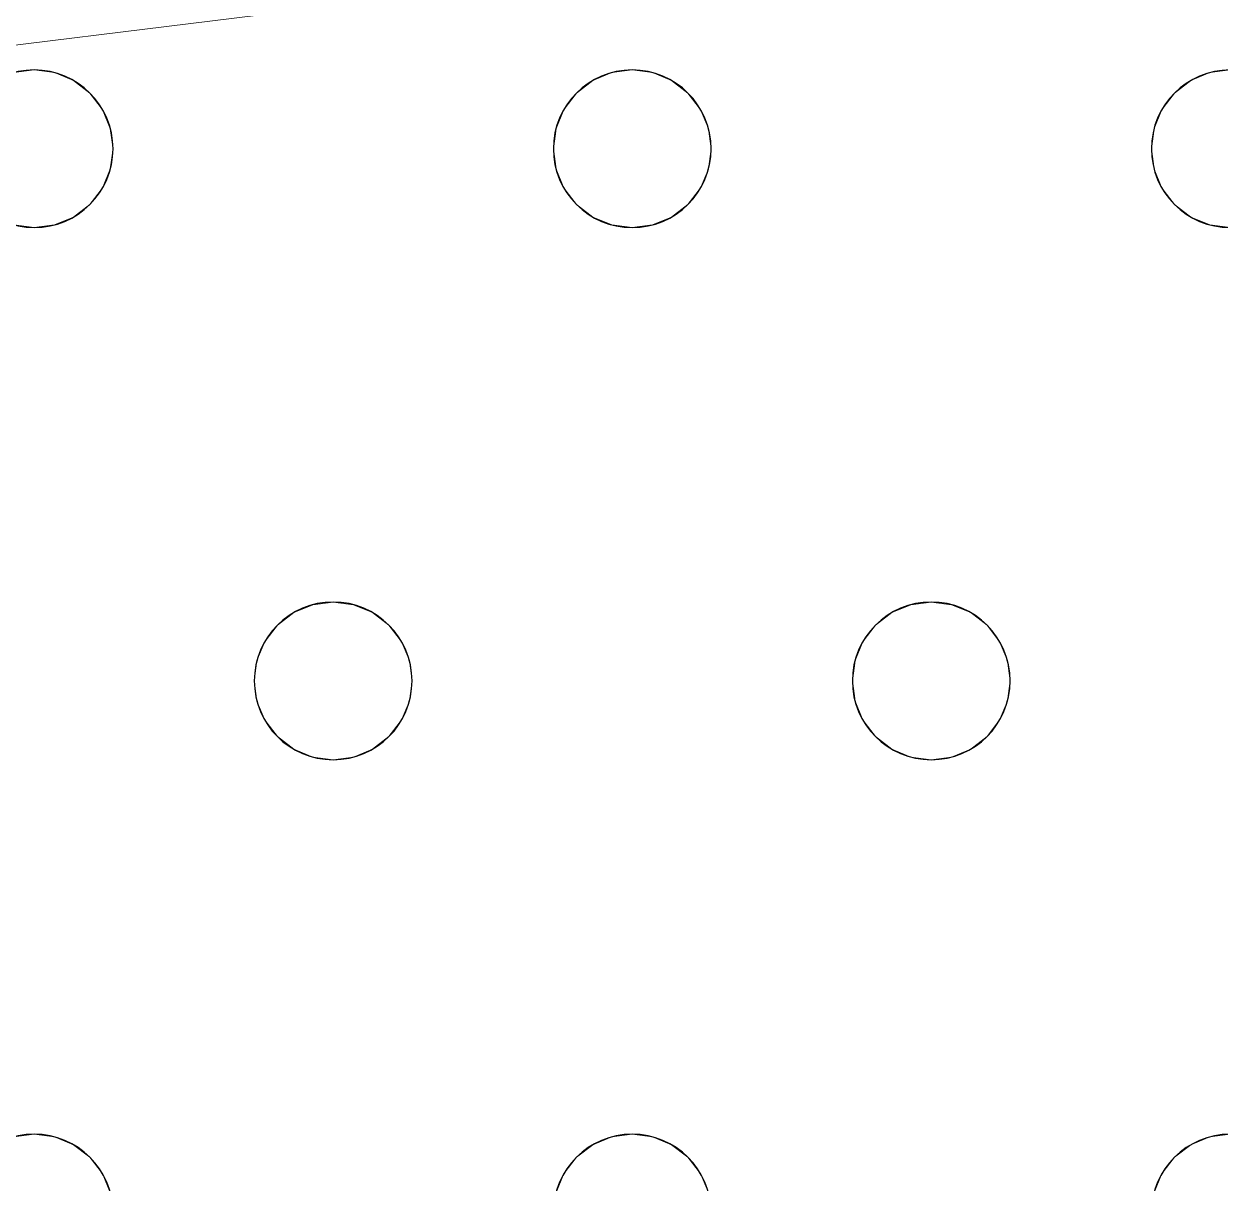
# Model space of a CAD drawing. Header units: millimetres. Extents: x -1 to 1201, y -701 to 1.
# Drawn here: x 877.6 to 938.3, y -150.5 to -91.7 of the extents above; entities that cross this region are included whole.
import ezdxf

# ---------------------------------------------------------------- set-up
doc = ezdxf.new("R2010")
doc.units = ezdxf.units.MM
doc.layers.add('IQ_200_3D', color=1, linetype='Continuous')
doc.layers.add('IQ_204_2D', color=7, linetype='Continuous')

msp = doc.modelspace()

# ---------------------------------------------------------------- linework, layer by layer
at = {"layer": 'IQ_200_3D', "lineweight": 18}
for points, invisible_edges in [([(1075.651, -73, 890), (645.451, -73, 890), (847.784, -94, 890), (878.118, -94, 890)], 14), ([(847.784, -94, 888), (645.451, -73, 888), (1075.651, -73, 888), (878.118, -94, 888)], 13), ([(1075.651, -73, 890), (878.118, -94, 890), (908.451, -94, 890), (938.784, -94, 890)], 15), ([(908.451, -94, 888), (878.118, -94, 888), (1075.651, -73, 888), (938.784, -94, 888)], 15), ([(847.784, -94, 890), (848.82, -94.136, 890), (877.082, -94.136, 890), (878.118, -94, 890)], 10), ([(877.082, -94.136, 888), (848.82, -94.136, 888), (847.784, -94, 888), (878.118, -94, 888)], 5), ([(877.082, -94.136, 888), (878.118, -94, 888), (878.118, -94, 890), (877.082, -94.136, 890)], 10), ([(878.118, -94, 890), (879.153, -94.136, 890), (907.416, -94.136, 890), (908.451, -94, 890)], 10), ([(907.416, -94.136, 888), (879.153, -94.136, 888), (878.118, -94, 888), (908.451, -94, 888)], 5), ([(878.118, -94, 888), (879.153, -94.136, 888), (879.153, -94.136, 890), (878.118, -94, 890)], 10), ([(907.416, -94.136, 888), (908.451, -94, 888), (908.451, -94, 890), (907.416, -94.136, 890)], 10), ([(908.451, -94, 890), (909.486, -94.136, 890), (937.749, -94.136, 890), (938.784, -94, 890)], 10), ([(937.749, -94.136, 888), (909.486, -94.136, 888), (908.451, -94, 888), (938.784, -94, 888)], 5), ([(908.451, -94, 888), (909.486, -94.136, 888), (909.486, -94.136, 890), (908.451, -94, 890)], 10), ([(937.749, -94.136, 888), (938.784, -94, 888), (938.784, -94, 890), (937.749, -94.136, 890)], 10), ([(879.153, -94.136, 890), (880.118, -94.536, 890), (906.451, -94.536, 890), (907.416, -94.136, 890)], 10), ([(880.118, -94.536, 888), (879.153, -94.136, 888), (906.451, -94.536, 888), (905.622, -95.172, 888)], 10), ([(906.451, -94.536, 888), (879.153, -94.136, 888), (907.416, -94.136, 888)], 3), ([(880.118, -94.536, 890), (879.153, -94.136, 890), (879.153, -94.136, 888), (880.118, -94.536, 888)], 10), ([(880.118, -94.536, 890), (880.946, -95.172, 890), (905.622, -95.172, 890), (906.451, -94.536, 890)], 10), ([(905.622, -95.172, 888), (880.946, -95.172, 888), (880.118, -94.536, 888)], 13), ([(880.946, -95.172, 890), (880.118, -94.536, 890), (880.118, -94.536, 888), (880.946, -95.172, 888)], 10), ([(906.451, -94.536, 890), (905.622, -95.172, 890), (905.622, -95.172, 888), (906.451, -94.536, 888)], 10), ([(907.416, -94.136, 890), (906.451, -94.536, 890), (906.451, -94.536, 888), (907.416, -94.136, 888)], 10), ([(909.486, -94.136, 890), (910.451, -94.536, 890), (936.784, -94.536, 890), (937.749, -94.136, 890)], 10), ([(910.451, -94.536, 888), (909.486, -94.136, 888), (936.784, -94.536, 888), (935.956, -95.172, 888)], 10), ([(936.784, -94.536, 888), (909.486, -94.136, 888), (937.749, -94.136, 888)], 3), ([(910.451, -94.536, 890), (909.486, -94.136, 890), (909.486, -94.136, 888), (910.451, -94.536, 888)], 10), ([(910.451, -94.536, 890), (911.279, -95.172, 890), (935.956, -95.172, 890), (936.784, -94.536, 890)], 10), ([(911.279, -95.172, 888), (910.451, -94.536, 888), (935.956, -95.172, 888), (935.32, -96, 888)], 10), ([(911.279, -95.172, 890), (910.451, -94.536, 890), (910.451, -94.536, 888), (911.279, -95.172, 888)], 10), ([(936.784, -94.536, 890), (935.956, -95.172, 890), (935.956, -95.172, 888), (936.784, -94.536, 888)], 10), ([(937.749, -94.136, 890), (936.784, -94.536, 890), (936.784, -94.536, 888), (937.749, -94.136, 888)], 10), ([(904.987, -96, 890), (880.946, -95.172, 890), (881.582, -96, 890), (904.587, -96.965, 890)], 5), ([(905.622, -95.172, 890), (880.946, -95.172, 890), (904.987, -96, 890)], 3), ([(904.987, -96, 888), (881.582, -96, 888), (880.946, -95.172, 888), (905.622, -95.172, 888)], 5), ([(881.582, -96, 890), (880.946, -95.172, 890), (880.946, -95.172, 888), (881.582, -96, 888)], 10), ([(905.622, -95.172, 890), (904.987, -96, 890), (904.987, -96, 888), (905.622, -95.172, 888)], 10), ([(935.32, -96, 890), (911.279, -95.172, 890), (911.915, -96, 890), (934.921, -96.965, 890)], 5), ([(935.956, -95.172, 890), (911.279, -95.172, 890), (935.32, -96, 890)], 3), ([(935.32, -96, 888), (934.921, -96.965, 888), (911.915, -96, 888), (911.279, -95.172, 888)], 10), ([(911.915, -96, 890), (911.279, -95.172, 890), (911.279, -95.172, 888), (911.915, -96, 888)], 10), ([(935.956, -95.172, 890), (935.32, -96, 890), (935.32, -96, 888), (935.956, -95.172, 888)], 10), ([(881.582, -96, 890), (881.981, -96.965, 890), (904.587, -96.965, 890)], 14), ([(904.587, -96.965, 888), (881.981, -96.965, 888), (881.582, -96, 888), (904.987, -96, 888)], 5), ([(881.981, -96.965, 890), (881.582, -96, 890), (881.582, -96, 888), (881.981, -96.965, 888)], 10), ([(904.987, -96, 890), (904.587, -96.965, 890), (904.587, -96.965, 888), (904.987, -96, 888)], 10), ([(934.921, -96.965, 890), (911.915, -96, 890), (912.315, -96.965, 890), (934.784, -98, 890)], 5), ([(912.315, -96.965, 888), (911.915, -96, 888), (934.921, -96.965, 888), (934.784, -98, 888)], 10), ([(912.315, -96.965, 890), (911.915, -96, 890), (911.915, -96, 888), (912.315, -96.965, 888)], 10), ([(935.32, -96, 890), (934.921, -96.965, 890), (934.921, -96.965, 888), (935.32, -96, 888)], 10), ([(881.981, -96.965, 890), (882.118, -98, 890), (904.451, -98, 890), (904.587, -96.965, 890)], 10), ([(904.451, -98, 888), (882.118, -98, 888), (881.981, -96.965, 888), (904.587, -96.965, 888)], 5), ([(882.118, -98, 890), (881.981, -96.965, 890), (881.981, -96.965, 888), (882.118, -98, 888)], 2), ([(904.587, -96.965, 890), (904.451, -98, 890), (904.451, -98, 888), (904.587, -96.965, 888)], 8), ([(912.315, -96.965, 890), (912.451, -98, 890), (934.784, -98, 890)], 14), ([(934.784, -98, 888), (912.451, -98, 888), (912.315, -96.965, 888)], 13), ([(912.451, -98, 890), (912.315, -96.965, 890), (912.315, -96.965, 888), (912.451, -98, 888)], 2), ([(934.921, -96.965, 890), (934.784, -98, 890), (934.784, -98, 888), (934.921, -96.965, 888)], 8), ([(904.587, -99.035, 890), (882.118, -98, 890), (881.981, -99.035, 890), (904.987, -100, 890)], 5), ([(881.981, -99.035, 888), (882.118, -98, 888), (904.587, -99.035, 888), (904.987, -100, 888)], 10), ([(881.981, -99.035, 890), (882.118, -98, 890), (882.118, -98, 888), (881.981, -99.035, 888)], 8), ([(904.451, -98, 890), (882.118, -98, 890), (904.587, -99.035, 890)], 3), ([(904.587, -99.035, 888), (882.118, -98, 888), (904.451, -98, 888)], 3), ([(904.451, -98, 890), (904.587, -99.035, 890), (904.587, -99.035, 888), (904.451, -98, 888)], 2), ([(934.921, -99.035, 890), (934.784, -98, 890), (912.451, -98, 890), (912.315, -99.035, 890)], 10), ([(912.451, -98, 888), (934.784, -98, 888), (934.921, -99.035, 888), (912.315, -99.035, 888)], 5), ([(912.315, -99.035, 890), (912.451, -98, 890), (912.451, -98, 888), (912.315, -99.035, 888)], 8), ([(934.784, -98, 890), (934.921, -99.035, 890), (934.921, -99.035, 888), (934.784, -98, 888)], 2), ([(904.987, -100, 890), (881.981, -99.035, 890), (881.582, -100, 890), (893.284, -121, 890)], 13), ([(881.582, -100, 888), (881.981, -99.035, 888), (904.987, -100, 888), (893.284, -121, 888)], 14), ([(881.582, -100, 890), (881.981, -99.035, 890), (881.981, -99.035, 888), (881.582, -100, 888)], 10), ([(904.587, -99.035, 890), (904.987, -100, 890), (904.987, -100, 888), (904.587, -99.035, 888)], 10), ([(935.32, -100, 890), (934.921, -99.035, 890), (912.315, -99.035, 890), (911.915, -100, 890)], 10), ([(911.915, -100, 888), (912.315, -99.035, 888), (935.32, -100, 888), (923.618, -121, 888)], 14), ([(911.915, -100, 890), (912.315, -99.035, 890), (912.315, -99.035, 888), (911.915, -100, 888)], 10), ([(912.315, -99.035, 888), (934.921, -99.035, 888), (935.32, -100, 888)], 13), ([(934.921, -99.035, 890), (935.32, -100, 890), (935.32, -100, 888), (934.921, -99.035, 888)], 10), ([(881.582, -100, 890), (880.946, -100.828, 890), (893.284, -121, 890)], 14), ([(893.284, -121, 888), (892.249, -121.136, 888), (880.946, -100.828, 888), (881.582, -100, 888)], 10), ([(880.946, -100.828, 890), (881.582, -100, 890), (881.582, -100, 888), (880.946, -100.828, 888)], 10), ([(893.284, -121, 890), (894.32, -121.136, 890), (905.622, -100.828, 890), (904.987, -100, 890)], 10), ([(905.622, -100.828, 888), (894.32, -121.136, 888), (893.284, -121, 888), (904.987, -100, 888)], 5), ([(904.987, -100, 890), (905.622, -100.828, 890), (905.622, -100.828, 888), (904.987, -100, 888)], 10), ([(923.618, -121, 890), (935.32, -100, 890), (911.915, -100, 890), (911.279, -100.828, 890)], 11), ([(923.618, -121, 888), (922.582, -121.136, 888), (911.279, -100.828, 888), (911.915, -100, 888)], 10), ([(911.279, -100.828, 890), (911.915, -100, 890), (911.915, -100, 888), (911.279, -100.828, 888)], 10), ([(935.32, -100, 890), (923.618, -121, 890), (935.956, -100.828, 890)], 3), ([(923.618, -121, 888), (935.32, -100, 888), (935.956, -100.828, 888)], 13), ([(935.32, -100, 890), (935.956, -100.828, 890), (935.956, -100.828, 888), (935.32, -100, 888)], 10), ([(880.946, -100.828, 890), (880.118, -101.464, 890), (892.249, -121.136, 890), (893.284, -121, 890)], 10), ([(892.249, -121.136, 888), (891.284, -121.536, 888), (880.118, -101.464, 888), (880.946, -100.828, 888)], 10), ([(880.118, -101.464, 890), (880.946, -100.828, 890), (880.946, -100.828, 888), (880.118, -101.464, 888)], 10), ([(894.32, -121.136, 890), (895.284, -121.536, 890), (906.451, -101.464, 890), (905.622, -100.828, 890)], 10), ([(894.32, -121.136, 888), (905.622, -100.828, 888), (906.451, -101.464, 888)], 13), ([(905.622, -100.828, 890), (906.451, -101.464, 890), (906.451, -101.464, 888), (905.622, -100.828, 888)], 10), ([(922.582, -121.136, 890), (923.618, -121, 890), (911.279, -100.828, 890), (910.451, -101.464, 890)], 10), ([(922.582, -121.136, 888), (921.618, -121.536, 888), (910.451, -101.464, 888), (911.279, -100.828, 888)], 10), ([(910.451, -101.464, 890), (911.279, -100.828, 890), (911.279, -100.828, 888), (910.451, -101.464, 888)], 10), ([(935.956, -100.828, 890), (923.618, -121, 890), (924.653, -121.136, 890), (936.784, -101.464, 890)], 5), ([(924.653, -121.136, 888), (923.618, -121, 888), (935.956, -100.828, 888), (936.784, -101.464, 888)], 10), ([(935.956, -100.828, 890), (936.784, -101.464, 890), (936.784, -101.464, 888), (935.956, -100.828, 888)], 10), ([(865.779, -122.172, 888), (864.951, -121.536, 888), (877.082, -101.864, 888), (878.118, -102, 888)], 10), ([(865.779, -122.172, 890), (866.415, -123, 890), (878.118, -102, 890), (877.082, -101.864, 890)], 10), ([(878.118, -102, 888), (877.082, -101.864, 888), (877.082, -101.864, 890), (878.118, -102, 890)], 10), ([(878.118, -102, 890), (889.82, -123, 890), (890.456, -122.172, 890), (879.153, -101.864, 890)], 5), ([(879.153, -101.864, 888), (891.284, -121.536, 888), (890.456, -122.172, 888), (878.118, -102, 888)], 5), ([(879.153, -101.864, 888), (878.118, -102, 888), (878.118, -102, 890), (879.153, -101.864, 890)], 10), ([(891.284, -121.536, 890), (880.118, -101.464, 890), (879.153, -101.864, 890), (890.456, -122.172, 890)], 5), ([(891.284, -121.536, 888), (879.153, -101.864, 888), (880.118, -101.464, 888)], 13), ([(879.153, -101.864, 890), (880.118, -101.464, 890), (880.118, -101.464, 888), (879.153, -101.864, 888)], 10), ([(892.249, -121.136, 890), (880.118, -101.464, 890), (891.284, -121.536, 890)], 3), ([(895.284, -121.536, 888), (894.32, -121.136, 888), (906.451, -101.464, 888), (907.416, -101.864, 888)], 10), ([(895.284, -121.536, 890), (896.113, -122.172, 890), (907.416, -101.864, 890), (906.451, -101.464, 890)], 10), ([(896.113, -122.172, 888), (895.284, -121.536, 888), (907.416, -101.864, 888), (908.451, -102, 888)], 10), ([(896.113, -122.172, 890), (896.748, -123, 890), (908.451, -102, 890), (907.416, -101.864, 890)], 10), ([(906.451, -101.464, 890), (907.416, -101.864, 890), (907.416, -101.864, 888), (906.451, -101.464, 888)], 10), ([(908.451, -102, 888), (907.416, -101.864, 888), (907.416, -101.864, 890), (908.451, -102, 890)], 10), ([(920.789, -122.172, 890), (909.486, -101.864, 890), (908.451, -102, 890), (920.154, -123, 890)], 5), ([(909.486, -101.864, 888), (921.618, -121.536, 888), (920.789, -122.172, 888), (908.451, -102, 888)], 5), ([(909.486, -101.864, 888), (908.451, -102, 888), (908.451, -102, 890), (909.486, -101.864, 890)], 10), ([(910.451, -101.464, 890), (909.486, -101.864, 890), (921.618, -121.536, 890), (922.582, -121.136, 890)], 10), ([(921.618, -121.536, 888), (909.486, -101.864, 888), (910.451, -101.464, 888)], 13), ([(909.486, -101.864, 890), (910.451, -101.464, 890), (910.451, -101.464, 888), (909.486, -101.864, 888)], 10), ([(921.618, -121.536, 890), (909.486, -101.864, 890), (920.789, -122.172, 890)], 3), ([(924.653, -121.136, 890), (925.618, -121.536, 890), (936.784, -101.464, 890)], 14), ([(925.618, -121.536, 888), (924.653, -121.136, 888), (936.784, -101.464, 888), (937.749, -101.864, 888)], 10), ([(925.618, -121.536, 890), (926.446, -122.172, 890), (937.749, -101.864, 890), (936.784, -101.464, 890)], 10), ([(926.446, -122.172, 888), (925.618, -121.536, 888), (937.749, -101.864, 888), (938.784, -102, 888)], 10), ([(926.446, -122.172, 890), (927.082, -123, 890), (938.784, -102, 890), (937.749, -101.864, 890)], 10), ([(936.784, -101.464, 890), (937.749, -101.864, 890), (937.749, -101.864, 888), (936.784, -101.464, 888)], 10), ([(938.784, -102, 888), (937.749, -101.864, 888), (937.749, -101.864, 890), (938.784, -102, 890)], 10), ([(866.415, -123, 888), (865.779, -122.172, 888), (878.118, -102, 888), (889.82, -123, 888)], 14), ([(866.415, -123, 890), (889.82, -123, 890), (878.118, -102, 890)], 15), ([(889.82, -123, 888), (878.118, -102, 888), (890.456, -122.172, 888)], 3), ([(896.748, -123, 888), (896.113, -122.172, 888), (908.451, -102, 888), (920.154, -123, 888)], 14), ([(920.154, -123, 890), (908.451, -102, 890), (896.748, -123, 890), (919.754, -123.965, 890)], 7), ([(920.789, -122.172, 888), (920.154, -123, 888), (908.451, -102, 888)], 14), ([(927.082, -123, 888), (926.446, -122.172, 888), (938.784, -102, 888), (950.487, -123, 888)], 14), ([(927.082, -123, 890), (950.087, -123.965, 890), (950.487, -123, 890), (938.784, -102, 890)], 13), ([(892.249, -121.136, 890), (891.284, -121.536, 890), (891.284, -121.536, 888), (892.249, -121.136, 888)], 10), ([(892.249, -121.136, 888), (893.284, -121, 888), (893.284, -121, 890), (892.249, -121.136, 890)], 10), ([(893.284, -121, 888), (894.32, -121.136, 888), (894.32, -121.136, 890), (893.284, -121, 890)], 10), ([(895.284, -121.536, 890), (894.32, -121.136, 890), (894.32, -121.136, 888), (895.284, -121.536, 888)], 10), ([(922.582, -121.136, 890), (921.618, -121.536, 890), (921.618, -121.536, 888), (922.582, -121.136, 888)], 10), ([(922.582, -121.136, 888), (923.618, -121, 888), (923.618, -121, 890), (922.582, -121.136, 890)], 10), ([(923.618, -121, 888), (924.653, -121.136, 888), (924.653, -121.136, 890), (923.618, -121, 890)], 10), ([(925.618, -121.536, 890), (924.653, -121.136, 890), (924.653, -121.136, 888), (925.618, -121.536, 888)], 10), ([(891.284, -121.536, 890), (890.456, -122.172, 890), (890.456, -122.172, 888), (891.284, -121.536, 888)], 10), ([(896.113, -122.172, 890), (895.284, -121.536, 890), (895.284, -121.536, 888), (896.113, -122.172, 888)], 10), ([(921.618, -121.536, 890), (920.789, -122.172, 890), (920.789, -122.172, 888), (921.618, -121.536, 888)], 10), ([(926.446, -122.172, 890), (925.618, -121.536, 890), (925.618, -121.536, 888), (926.446, -122.172, 888)], 10), ([(890.456, -122.172, 890), (889.82, -123, 890), (889.82, -123, 888), (890.456, -122.172, 888)], 10), ([(896.748, -123, 890), (896.113, -122.172, 890), (896.113, -122.172, 888), (896.748, -123, 888)], 10), ([(920.789, -122.172, 890), (920.154, -123, 890), (920.154, -123, 888), (920.789, -122.172, 888)], 10), ([(927.082, -123, 890), (926.446, -122.172, 890), (926.446, -122.172, 888), (927.082, -123, 888)], 10), ([(866.415, -123, 890), (866.815, -123.965, 890), (889.421, -123.965, 890), (889.82, -123, 890)], 10), ([(889.421, -123.965, 888), (866.815, -123.965, 888), (866.415, -123, 888), (889.82, -123, 888)], 5), ([(889.82, -123, 890), (889.421, -123.965, 890), (889.421, -123.965, 888), (889.82, -123, 888)], 10), ([(919.754, -123.965, 890), (896.748, -123, 890), (897.148, -123.965, 890), (919.618, -125, 890)], 5), ([(897.148, -123.965, 888), (896.748, -123, 888), (919.754, -123.965, 888), (919.618, -125, 888)], 10), ([(919.754, -123.965, 888), (896.748, -123, 888), (920.154, -123, 888)], 3), ([(897.148, -123.965, 890), (896.748, -123, 890), (896.748, -123, 888), (897.148, -123.965, 888)], 10), ([(920.154, -123, 890), (919.754, -123.965, 890), (919.754, -123.965, 888), (920.154, -123, 888)], 10), ([(950.087, -123.965, 890), (927.082, -123, 890), (927.481, -123.965, 890), (949.951, -125, 890)], 5), ([(927.481, -123.965, 888), (927.082, -123, 888), (950.087, -123.965, 888), (949.951, -125, 888)], 10), ([(927.082, -123, 888), (950.487, -123, 888), (950.087, -123.965, 888)], 13), ([(927.481, -123.965, 890), (927.082, -123, 890), (927.082, -123, 888), (927.481, -123.965, 888)], 10), ([(889.284, -125, 890), (866.815, -123.965, 890), (866.951, -125, 890), (889.421, -126.035, 890)], 5), ([(889.421, -123.965, 890), (866.815, -123.965, 890), (889.284, -125, 890)], 3), ([(866.951, -125, 888), (866.815, -123.965, 888), (889.284, -125, 888), (889.421, -126.035, 888)], 10), ([(889.284, -125, 888), (866.815, -123.965, 888), (889.421, -123.965, 888)], 3), ([(889.421, -123.965, 890), (889.284, -125, 890), (889.284, -125, 888), (889.421, -123.965, 888)], 8), ([(897.284, -125, 890), (919.754, -126.035, 890), (919.618, -125, 890), (897.148, -123.965, 890)], 5), ([(897.284, -125, 888), (897.148, -123.965, 888), (919.618, -125, 888)], 14), ([(897.284, -125, 890), (897.148, -123.965, 890), (897.148, -123.965, 888), (897.284, -125, 888)], 2), ([(919.754, -123.965, 890), (919.618, -125, 890), (919.618, -125, 888), (919.754, -123.965, 888)], 8), ([(949.951, -125, 890), (927.481, -123.965, 890), (927.618, -125, 890)], 13), ([(927.618, -125, 888), (927.481, -123.965, 888), (949.951, -125, 888), (950.087, -126.035, 888)], 10), ([(927.618, -125, 890), (927.481, -123.965, 890), (927.481, -123.965, 888), (927.618, -125, 888)], 2), ([(866.951, -125, 890), (866.815, -126.035, 890), (889.421, -126.035, 890)], 14), ([(866.815, -126.035, 888), (866.951, -125, 888), (889.421, -126.035, 888), (889.82, -127, 888)], 10), ([(889.284, -125, 890), (889.421, -126.035, 890), (889.421, -126.035, 888), (889.284, -125, 888)], 2), ([(919.754, -126.035, 890), (897.284, -125, 890), (897.148, -126.035, 890), (920.154, -127, 890)], 5), ([(919.754, -126.035, 888), (897.148, -126.035, 888), (897.284, -125, 888), (919.618, -125, 888)], 5), ([(897.148, -126.035, 890), (897.284, -125, 890), (897.284, -125, 888), (897.148, -126.035, 888)], 8), ([(919.618, -125, 890), (919.754, -126.035, 890), (919.754, -126.035, 888), (919.618, -125, 888)], 2), ([(927.618, -125, 890), (927.481, -126.035, 890), (950.087, -126.035, 890), (949.951, -125, 890)], 10), ([(927.481, -126.035, 888), (927.618, -125, 888), (950.087, -126.035, 888), (950.487, -127, 888)], 10), ([(927.481, -126.035, 890), (927.618, -125, 890), (927.618, -125, 888), (927.481, -126.035, 888)], 8), ([(866.815, -126.035, 890), (866.415, -127, 890), (889.82, -127, 890), (889.421, -126.035, 890)], 10), ([(866.415, -127, 888), (866.815, -126.035, 888), (889.82, -127, 888), (878.118, -148, 888)], 14), ([(889.421, -126.035, 890), (889.82, -127, 890), (889.82, -127, 888), (889.421, -126.035, 888)], 10), ([(897.148, -126.035, 890), (896.748, -127, 890), (920.154, -127, 890)], 14), ([(896.748, -127, 888), (897.148, -126.035, 888), (920.154, -127, 888), (908.451, -148, 888)], 14), ([(896.748, -127, 890), (897.148, -126.035, 890), (897.148, -126.035, 888), (896.748, -127, 888)], 10), ([(897.148, -126.035, 888), (919.754, -126.035, 888), (920.154, -127, 888)], 13), ([(919.754, -126.035, 890), (920.154, -127, 890), (920.154, -127, 888), (919.754, -126.035, 888)], 10), ([(927.481, -126.035, 890), (927.082, -127, 890), (950.487, -127, 890), (950.087, -126.035, 890)], 10), ([(950.487, -127, 888), (927.082, -127, 888), (927.481, -126.035, 888)], 13), ([(927.082, -127, 890), (927.481, -126.035, 890), (927.481, -126.035, 888), (927.082, -127, 888)], 10), ([(865.779, -127.828, 890), (878.118, -148, 890), (866.415, -127, 890)], 3), ([(878.118, -148, 888), (865.779, -127.828, 888), (866.415, -127, 888)], 13), ([(878.118, -148, 890), (890.456, -127.828, 890), (889.82, -127, 890), (866.415, -127, 890)], 13), ([(890.456, -127.828, 888), (879.153, -148.136, 888), (878.118, -148, 888), (889.82, -127, 888)], 5), ([(889.82, -127, 890), (890.456, -127.828, 890), (890.456, -127.828, 888), (889.82, -127, 888)], 10), ([(896.748, -127, 890), (896.113, -127.828, 890), (908.451, -148, 890), (920.154, -127, 890)], 14), ([(896.113, -127.828, 888), (896.748, -127, 888), (908.451, -148, 888)], 14), ([(896.113, -127.828, 890), (896.748, -127, 890), (896.748, -127, 888), (896.113, -127.828, 888)], 10), ([(920.154, -127, 890), (908.451, -148, 890), (920.789, -127.828, 890)], 3), ([(908.451, -148, 888), (920.154, -127, 888), (920.789, -127.828, 888), (909.486, -148.136, 888)], 5), ([(920.154, -127, 890), (920.789, -127.828, 890), (920.789, -127.828, 888), (920.154, -127, 888)], 10), ([(927.082, -127, 890), (926.446, -127.828, 890), (938.784, -148, 890), (950.487, -127, 890)], 14), ([(926.446, -127.828, 888), (927.082, -127, 888), (938.784, -148, 888), (937.749, -148.136, 888)], 10), ([(926.446, -127.828, 890), (927.082, -127, 890), (927.082, -127, 888), (926.446, -127.828, 888)], 10), ([(950.487, -127, 888), (951.122, -127.828, 888), (938.784, -148, 888), (927.082, -127, 888)], 14), ([(865.779, -127.828, 890), (864.951, -128.464, 890), (877.082, -148.136, 890), (878.118, -148, 890)], 10), ([(877.082, -148.136, 888), (864.951, -128.464, 888), (865.779, -127.828, 888), (878.118, -148, 888)], 5), ([(879.153, -148.136, 890), (891.284, -128.464, 890), (890.456, -127.828, 890), (878.118, -148, 890)], 5), ([(891.284, -128.464, 888), (879.153, -148.136, 888), (890.456, -127.828, 888)], 3), ([(890.456, -127.828, 890), (891.284, -128.464, 890), (891.284, -128.464, 888), (890.456, -127.828, 888)], 10), ([(896.113, -127.828, 890), (895.284, -128.464, 890), (907.416, -148.136, 890), (908.451, -148, 890)], 10), ([(896.113, -127.828, 888), (908.451, -148, 888), (907.416, -148.136, 888), (895.284, -128.464, 888)], 5), ([(895.284, -128.464, 890), (896.113, -127.828, 890), (896.113, -127.828, 888), (895.284, -128.464, 888)], 10), ([(909.486, -148.136, 890), (921.618, -128.464, 890), (920.789, -127.828, 890), (908.451, -148, 890)], 5), ([(921.618, -128.464, 888), (909.486, -148.136, 888), (920.789, -127.828, 888)], 3), ([(920.789, -127.828, 890), (921.618, -128.464, 890), (921.618, -128.464, 888), (920.789, -127.828, 888)], 10), ([(926.446, -127.828, 890), (925.618, -128.464, 890), (937.749, -148.136, 890), (938.784, -148, 890)], 10), ([(937.749, -148.136, 888), (925.618, -128.464, 888), (926.446, -127.828, 888)], 13), ([(925.618, -128.464, 890), (926.446, -127.828, 890), (926.446, -127.828, 888), (925.618, -128.464, 888)], 10), ([(880.118, -148.536, 890), (892.249, -128.864, 890), (891.284, -128.464, 890), (879.153, -148.136, 890)], 5), ([(880.118, -148.536, 888), (879.153, -148.136, 888), (891.284, -128.464, 888), (892.249, -128.864, 888)], 10), ([(891.284, -128.464, 890), (892.249, -128.864, 890), (892.249, -128.864, 888), (891.284, -128.464, 888)], 10), ([(906.451, -148.536, 890), (895.284, -128.464, 890), (894.32, -128.864, 890), (905.622, -149.172, 890)], 5), ([(895.284, -128.464, 888), (907.416, -148.136, 888), (906.451, -148.536, 888), (894.32, -128.864, 888)], 5), ([(894.32, -128.864, 890), (895.284, -128.464, 890), (895.284, -128.464, 888), (894.32, -128.864, 888)], 10), ([(895.284, -128.464, 890), (906.451, -148.536, 890), (907.416, -148.136, 890)], 13), ([(910.451, -148.536, 890), (922.582, -128.864, 890), (921.618, -128.464, 890), (909.486, -148.136, 890)], 5), ([(910.451, -148.536, 888), (909.486, -148.136, 888), (921.618, -128.464, 888), (922.582, -128.864, 888)], 10), ([(921.618, -128.464, 890), (922.582, -128.864, 890), (922.582, -128.864, 888), (921.618, -128.464, 888)], 10), ([(925.618, -128.464, 890), (924.653, -128.864, 890), (936.784, -148.536, 890), (937.749, -148.136, 890)], 10), ([(936.784, -148.536, 888), (924.653, -128.864, 888), (925.618, -128.464, 888), (937.749, -148.136, 888)], 5), ([(924.653, -128.864, 890), (925.618, -128.464, 890), (925.618, -128.464, 888), (924.653, -128.864, 888)], 10), ([(880.946, -149.172, 890), (893.284, -129, 890), (892.249, -128.864, 890), (880.118, -148.536, 890)], 5), ([(880.946, -149.172, 888), (880.118, -148.536, 888), (892.249, -128.864, 888), (893.284, -129, 888)], 10), ([(881.582, -150, 890), (904.987, -150, 890), (893.284, -129, 890), (880.946, -149.172, 890)], 7), ([(881.582, -150, 888), (880.946, -149.172, 888), (893.284, -129, 888), (904.987, -150, 888)], 14), ([(893.284, -129, 888), (892.249, -128.864, 888), (892.249, -128.864, 890), (893.284, -129, 890)], 10), ([(905.622, -149.172, 890), (894.32, -128.864, 890), (893.284, -129, 890), (904.987, -150, 890)], 5), ([(894.32, -128.864, 888), (906.451, -148.536, 888), (905.622, -149.172, 888), (893.284, -129, 888)], 5), ([(894.32, -128.864, 888), (893.284, -129, 888), (893.284, -129, 890), (894.32, -128.864, 890)], 10), ([(893.284, -129, 888), (905.622, -149.172, 888), (904.987, -150, 888)], 13), ([(911.279, -149.172, 890), (923.618, -129, 890), (922.582, -128.864, 890), (910.451, -148.536, 890)], 5), ([(911.279, -149.172, 888), (910.451, -148.536, 888), (922.582, -128.864, 888), (923.618, -129, 888)], 10), ([(911.915, -150, 890), (935.32, -150, 890), (923.618, -129, 890), (911.279, -149.172, 890)], 7), ([(911.915, -150, 888), (911.279, -149.172, 888), (923.618, -129, 888), (935.32, -150, 888)], 14), ([(923.618, -129, 888), (922.582, -128.864, 888), (922.582, -128.864, 890), (923.618, -129, 890)], 10), ([(924.653, -128.864, 890), (923.618, -129, 890), (935.956, -149.172, 890), (936.784, -148.536, 890)], 10), ([(923.618, -129, 888), (924.653, -128.864, 888), (935.956, -149.172, 888), (935.32, -150, 888)], 10), ([(924.653, -128.864, 888), (923.618, -129, 888), (923.618, -129, 890), (924.653, -128.864, 890)], 10), ([(923.618, -129, 890), (935.32, -150, 890), (935.956, -149.172, 890)], 13), ([(924.653, -128.864, 888), (936.784, -148.536, 888), (935.956, -149.172, 888)], 13), ([(877.082, -148.136, 888), (878.118, -148, 888), (878.118, -148, 890), (877.082, -148.136, 890)], 10), ([(878.118, -148, 888), (879.153, -148.136, 888), (879.153, -148.136, 890), (878.118, -148, 890)], 10), ([(907.416, -148.136, 888), (908.451, -148, 888), (908.451, -148, 890), (907.416, -148.136, 890)], 10), ([(908.451, -148, 888), (909.486, -148.136, 888), (909.486, -148.136, 890), (908.451, -148, 890)], 10), ([(937.749, -148.136, 888), (938.784, -148, 888), (938.784, -148, 890), (937.749, -148.136, 890)], 10), ([(880.118, -148.536, 890), (879.153, -148.136, 890), (879.153, -148.136, 888), (880.118, -148.536, 888)], 10), ([(880.946, -149.172, 890), (880.118, -148.536, 890), (880.118, -148.536, 888), (880.946, -149.172, 888)], 10), ([(906.451, -148.536, 890), (905.622, -149.172, 890), (905.622, -149.172, 888), (906.451, -148.536, 888)], 10), ([(907.416, -148.136, 890), (906.451, -148.536, 890), (906.451, -148.536, 888), (907.416, -148.136, 888)], 10), ([(910.451, -148.536, 890), (909.486, -148.136, 890), (909.486, -148.136, 888), (910.451, -148.536, 888)], 10), ([(911.279, -149.172, 890), (910.451, -148.536, 890), (910.451, -148.536, 888), (911.279, -149.172, 888)], 10), ([(936.784, -148.536, 890), (935.956, -149.172, 890), (935.956, -149.172, 888), (936.784, -148.536, 888)], 10), ([(937.749, -148.136, 890), (936.784, -148.536, 890), (936.784, -148.536, 888), (937.749, -148.136, 888)], 10), ([(881.582, -150, 890), (880.946, -149.172, 890), (880.946, -149.172, 888), (881.582, -150, 888)], 10), ([(905.622, -149.172, 890), (904.987, -150, 890), (904.987, -150, 888), (905.622, -149.172, 888)], 10), ([(911.915, -150, 890), (911.279, -149.172, 890), (911.279, -149.172, 888), (911.915, -150, 888)], 10), ([(935.956, -149.172, 890), (935.32, -150, 890), (935.32, -150, 888), (935.956, -149.172, 888)], 10), ([(881.582, -150, 890), (881.981, -150.965, 890), (904.587, -150.965, 890), (904.987, -150, 890)], 10), ([(904.587, -150.965, 888), (881.981, -150.965, 888), (881.582, -150, 888), (904.987, -150, 888)], 5), ([(881.981, -150.965, 890), (881.582, -150, 890), (881.582, -150, 888), (881.981, -150.965, 888)], 10), ([(904.987, -150, 890), (904.587, -150.965, 890), (904.587, -150.965, 888), (904.987, -150, 888)], 10), ([(934.921, -150.965, 890), (911.915, -150, 890), (912.315, -150.965, 890), (934.784, -152, 890)], 5), ([(934.921, -150.965, 890), (935.32, -150, 890), (911.915, -150, 890)], 14), ([(934.921, -150.965, 888), (912.315, -150.965, 888), (911.915, -150, 888), (935.32, -150, 888)], 5), ([(912.315, -150.965, 890), (911.915, -150, 890), (911.915, -150, 888), (912.315, -150.965, 888)], 10), ([(935.32, -150, 890), (934.921, -150.965, 890), (934.921, -150.965, 888), (935.32, -150, 888)], 10)]:
    msp.add_3dface(points, dxfattribs=dict(at, invisible_edges=invisible_edges))
at = {"layer": 'IQ_204_2D'}
for centre, start, end in [((878.118, -98), 360, 180), ((908.451, -98), 0, 180), ((938.784, -98), 360, 180), ((878.118, -98), 180, 360), ((908.451, -98), 180, 360), ((938.784, -98), 180, 360), ((893.284, -125), 0, 180), ((923.618, -125), 360, 180), ((893.284, -125), 180, 360), ((923.618, -125), 180, 360), ((878.118, -152), 360, 180), ((908.451, -152), 0, 180), ((938.784, -152), 360, 180)]:
    msp.add_arc(centre, 4, start, end, dxfattribs=at)

# ---------------------------------------------------------------- meshes
at = {"layer": 'IQ_200_3D', "lineweight": 18}
mesh = msp.add_polyface(dxfattribs=at)
corners = [(1200, 0, 850), (1200, -700, 850), (0, -700, 850), (0, 0, 850), (810.5, -594, 850), (811.556, -602.023, 850), (814.653, -609.5, 850), (819.58, -615.92, 850), (826, -620.847, 850), (833.477, -623.944, 850), (841.5, -625, 850), (1059.5, -625, 850), (1067.523, -623.944, 850), (1075, -620.847, 850), (1081.42, -615.92, 850), (1086.347, -609.5, 850), (1089.444, -602.023, 850), (1090.5, -594, 850), (1090.5, -476, 850), (1089.444, -467.977, 850), (1086.347, -460.5, 850), (1081.42, -454.08, 850), (1075, -449.153, 850), (1067.523, -446.056, 850), (1059.5, -445, 850), (841.5, -445, 850), (833.477, -446.056, 850), (826, -449.153, 850), (819.58, -454.08, 850), (814.653, -460.5, 850), (811.556, -467.977, 850), (810.5, -476, 850)]
mesh.append_faces([[corners[k] for k in face] for face in [(29, 3, 28), (6, 2, 5), (4, 2, 31), (23, 0, 22), (13, 1, 12), (15, 1, 14), (11, 1, 10)]], dxfattribs={"vtx0": -1, "vtx1": -1})
mesh.append_faces([[corners[k] for k in face] for face in [(3, 29, 30, 2), (2, 30, 31), (0, 25, 26), (2, 6, 7), (2, 9, 10, 1), (0, 20, 21), (1, 18, 19), (1, 15, 16)]], dxfattribs={"vtx0": -1, "vtx2": -1})
mesh.append_faces([[corners[k] for k in face] for face in [(27, 28, 3), (4, 5, 2), (7, 8, 2), (8, 9, 2), (23, 24, 0), (21, 22, 0), (24, 25, 0), (13, 14, 1), (11, 12, 1), (16, 17, 1), (17, 18, 1)]], dxfattribs={"vtx1": -1, "vtx2": -1})
mesh.append_faces([[corners[k] for k in face] for face in [(26, 27, 3, 0), (19, 20, 0, 1)]], dxfattribs={"vtx1": -1, "vtx3": -1})
mesh = msp.add_polyface(dxfattribs=at)
corners = [(1200, -700, 900), (1200, -23, 900), (0, -23, 900), (0, -700, 900), (90, -35.113, 900), (1110, -35.113, 900), (1129.382, -37.665, 900), (1147.443, -45.146, 900), (1162.953, -57.047, 900), (1174.854, -72.557, 900), (1182.335, -90.618, 900), (1184.887, -110, 900), (1184.887, -610, 900), (1182.335, -629.382, 900), (1174.854, -647.443, 900), (1162.953, -662.953, 900), (1147.443, -674.854, 900), (1129.382, -682.335, 900), (1110, -684.887, 900), (90, -684.887, 900), (70.618, -682.335, 900), (52.557, -674.854, 900), (37.047, -662.953, 900), (25.146, -647.443, 900), (17.665, -629.382, 900), (15.113, -610, 900), (15.113, -110, 900), (17.665, -90.618, 900), (25.146, -72.557, 900), (37.047, -57.047, 900), (52.557, -45.146, 900), (70.618, -37.665, 900)]
mesh.append_faces([[corners[k] for k in face] for face in [(9, 1, 8), (14, 0, 13), (31, 2, 30), (28, 2, 27), (21, 3, 20), (23, 3, 22)]], dxfattribs={"vtx0": -1, "vtx1": -1})
mesh.append_faces([[corners[k] for k in face] for face in [(1, 9, 10), (1, 11, 12, 0), (0, 14, 15), (0, 18, 19, 3), (2, 28, 29), (3, 23, 24)]], dxfattribs={"vtx0": -1, "vtx2": -1})
mesh.append_faces([[corners[k] for k in face] for face in [(10, 11, 1), (5, 6, 1), (7, 8, 1), (6, 7, 1), (12, 13, 0), (15, 16, 0), (17, 18, 0), (16, 17, 0), (31, 4, 2), (29, 30, 2), (26, 27, 2), (21, 22, 3), (19, 20, 3), (24, 25, 3)]], dxfattribs={"vtx1": -1, "vtx2": -1})
mesh.append_faces([[corners[k] for k in face] for face in [(4, 5, 1, 2), (25, 26, 2, 3)]], dxfattribs={"vtx1": -1, "vtx3": -1})
mesh = msp.add_polyface(dxfattribs=at)
corners = [(1110, -48.392, 890), (90, -48.392, 890), (66.424, -53.082, 890), (46.437, -66.437, 890), (33.082, -86.424, 890), (28.392, -110, 890), (28.392, -610, 890), (33.082, -633.576, 890), (46.437, -653.563, 890), (66.424, -666.918, 890), (90, -671.608, 890), (1110, -671.608, 890), (1133.576, -666.918, 890), (1153.563, -653.563, 890), (1166.918, -633.576, 890), (1171.608, -610, 890), (1171.608, -110, 890), (1166.918, -86.424, 890), (1153.563, -66.437, 890), (1133.576, -53.082, 890), (122.5, -418.034, 890), (1077.5, -418.034, 890), (1089.656, -419.634, 890), (1100.983, -424.326, 890), (1110.71, -431.79, 890), (1118.174, -441.517, 890), (1122.866, -452.844, 890), (1124.466, -465, 890), (1124.466, -605, 890), (1122.866, -617.156, 890), (1118.174, -628.483, 890), (1110.71, -638.21, 890), (1100.983, -645.674, 890), (1089.656, -650.366, 890), (1077.5, -651.966, 890), (122.5, -651.966, 890), (110.344, -650.366, 890), (99.017, -645.674, 890), (89.29, -638.21, 890), (81.826, -628.483, 890), (77.134, -617.156, 890), (75.534, -605, 890), (75.534, -465, 890), (77.134, -452.844, 890), (81.826, -441.517, 890), (89.29, -431.79, 890), (99.017, -424.326, 890), (110.344, -419.634, 890), (122.5, -68.034, 890), (1077.5, -68.034, 890), (1089.656, -69.634, 890), (1100.983, -74.326, 890), (1110.71, -81.79, 890), (1118.174, -91.517, 890), (1122.866, -102.844, 890), (1124.466, -115, 890), (1124.466, -351, 890), (1122.866, -363.156, 890), (1118.174, -374.483, 890), (1110.71, -384.21, 890), (1100.983, -391.674, 890), (1089.656, -396.366, 890), (1077.5, -397.966, 890), (122.5, -397.966, 890), (110.344, -396.366, 890), (99.017, -391.674, 890), (89.29, -384.21, 890), (81.826, -374.483, 890), (77.134, -363.156, 890), (75.534, -351, 890), (75.534, -115, 890), (77.134, -102.844, 890), (81.826, -91.517, 890), (89.29, -81.79, 890), (99.017, -74.326, 890), (110.344, -69.634, 890)]
mesh.append_faces([[corners[k] for k in face] for face in [(65, 47, 64), (75, 1, 74), (71, 5, 70), (73, 2, 72)]], dxfattribs={"vtx0": -1, "vtx1": -1})
mesh.append_faces([[corners[k] for k in face] for face in [(15, 28, 29, 14), (11, 32, 33), (16, 55, 56, 15), (54, 17, 18, 53), (53, 18, 19, 52), (52, 19, 0, 51), (0, 50, 51), (10, 37, 38, 9), (64, 47, 20, 63), (8, 39, 40, 7), (39, 8, 9, 38), (69, 42, 43), (3, 71, 72, 2)]], dxfattribs={"vtx0": -1, "vtx2": -1})
mesh.append_faces([[corners[k] for k in face] for face in [(6, 41, 42, 69)]], dxfattribs={"vtx0": -1, "vtx2": -1, "vtx3": -1})
mesh.append_faces([[corners[k] for k in face] for face in [(11, 33, 34, 35), (1, 75, 48, 49), (71, 3, 4, 5)]], dxfattribs={"vtx0": -1, "vtx3": -1})
mesh.append_faces([[corners[k] for k in face] for face in [(36, 37, 10)]], dxfattribs={"vtx1": -1, "vtx2": -1})
mesh.append_faces([[corners[k] for k in face] for face in [(27, 28, 15, 56)]], dxfattribs={"vtx1": -1, "vtx2": -1, "vtx3": -1})
mesh.append_faces([[corners[k] for k in face] for face in [(13, 14, 29, 30), (12, 13, 30, 31), (26, 27, 56, 57), (31, 32, 11, 12), (24, 25, 58, 59), (21, 22, 61, 62), (22, 23, 60, 61), (23, 24, 59, 60), (25, 26, 57, 58), (54, 55, 16, 17), (49, 50, 0, 1), (20, 21, 62, 63), (35, 36, 10, 11), (45, 46, 66, 67), (46, 47, 65, 66), (6, 7, 40, 41), (43, 44, 68, 69), (44, 45, 67, 68), (73, 74, 1, 2), (69, 70, 5, 6)]], dxfattribs={"vtx1": -1, "vtx3": -1})
mesh = msp.add_polyface(dxfattribs=at)
corners = [(122.5, -68.034, 860), (110.344, -69.634, 860), (99.017, -74.326, 860), (89.29, -81.79, 860), (81.826, -91.517, 860), (77.134, -102.844, 860), (75.534, -115, 860), (75.534, -351, 860), (77.134, -363.156, 860), (81.826, -374.483, 860), (89.29, -384.21, 860), (99.017, -391.674, 860), (110.344, -396.366, 860), (122.5, -397.966, 860), (1077.5, -397.966, 860), (1089.656, -396.366, 860), (1100.983, -391.674, 860), (1110.71, -384.21, 860), (1118.174, -374.483, 860), (1122.866, -363.156, 860), (1124.466, -351, 860), (1124.466, -115, 860), (1122.866, -102.844, 860), (1118.174, -91.517, 860), (1110.71, -81.79, 860), (1100.983, -74.326, 860), (1089.656, -69.634, 860), (1077.5, -68.034, 860), (640.451, -68.034, 860), (640.451, -105, 860), (639.258, -114.059, 860), (635.762, -122.5, 860), (630.2, -129.749, 860), (622.951, -135.311, 860), (614.51, -138.807, 860), (605.451, -140, 860), (594.549, -140, 860), (585.49, -138.807, 860), (577.049, -135.311, 860), (569.8, -129.749, 860), (564.238, -122.5, 860), (560.742, -114.059, 860), (559.549, -105, 860), (559.549, -68.034, 860), (600, -115, 860), (603.882, -114.489, 860), (607.5, -112.99, 860), (610.607, -110.607, 860), (612.99, -107.5, 860), (614.489, -103.882, 860), (615, -100, 860), (614.489, -96.118, 860), (612.99, -92.5, 860), (610.607, -89.393, 860), (607.5, -87.01, 860), (603.882, -85.511, 860), (600, -85, 860), (596.118, -85.511, 860), (592.5, -87.01, 860), (589.393, -89.393, 860), (587.01, -92.5, 860), (585.511, -96.118, 860), (585, -100, 860), (585.511, -103.882, 860), (587.01, -107.5, 860), (589.393, -110.607, 860), (592.5, -112.99, 860), (596.118, -114.489, 860)]
mesh.append_faces([[corners[k] for k in face] for face in [(0, 42, 43), (29, 27, 28), (65, 62, 63, 64), (48, 46, 47), (50, 48, 49)]], dxfattribs={"vtx0": -1})
mesh.append_faces([[corners[k] for k in face] for face in [(35, 14, 34)]], dxfattribs={"vtx0": -1, "vtx1": -1})
mesh.append_faces([[corners[k] for k in face] for face in [(62, 65, 45, 52)]], dxfattribs={"vtx0": -1, "vtx1": -1, "vtx2": -1, "vtx3": -1})
mesh.append_faces([[corners[k] for k in face] for face in [(13, 6, 7, 12), (14, 35, 36), (27, 29, 30), (65, 44, 45)]], dxfattribs={"vtx0": -1, "vtx2": -1})
mesh.append_faces([[corners[k] for k in face] for face in [(13, 39, 40, 0), (21, 26, 27, 14), (50, 45, 46, 48)]], dxfattribs={"vtx0": -1, "vtx2": -1, "vtx3": -1})
mesh.append_faces([[corners[k] for k in face] for face in [(7, 10, 11, 12), (20, 15, 16, 17)]], dxfattribs={"vtx0": -1, "vtx3": -1})
mesh.append_faces([[corners[k] for k in face] for face in [(38, 39, 13), (37, 38, 13), (2, 3, 6, 1), (41, 42, 0), (40, 41, 0), (33, 34, 14), (32, 33, 14), (30, 31, 27), (25, 26, 21, 24), (55, 56, 52)]], dxfattribs={"vtx1": -1, "vtx2": -1})
mesh.append_faces([[corners[k] for k in face] for face in [(0, 1, 6, 13), (31, 32, 14, 27), (61, 62, 52, 56)]], dxfattribs={"vtx1": -1, "vtx2": -1, "vtx3": -1})
mesh.append_faces([[corners[k] for k in face] for face in [(13, 14, 36, 37), (14, 15, 20, 21)]], dxfattribs={"vtx1": -1, "vtx3": -1})
mesh.append_faces([[corners[k] for k in face] for face in [(4, 5, 6, 3), (18, 19, 20, 17), (57, 58, 59, 56)]], dxfattribs={"vtx2": -1})
mesh.append_faces([[corners[k] for k in face] for face in [(59, 60, 61, 56), (50, 51, 52, 45)]], dxfattribs={"vtx2": -1, "vtx3": -1})
mesh.append_faces([[corners[k] for k in face] for face in [(7, 8, 9, 10), (21, 22, 23, 24), (65, 66, 67, 44), (52, 53, 54, 55)]], dxfattribs={"vtx3": -1})

doc.saveas('drawing.dxf')
